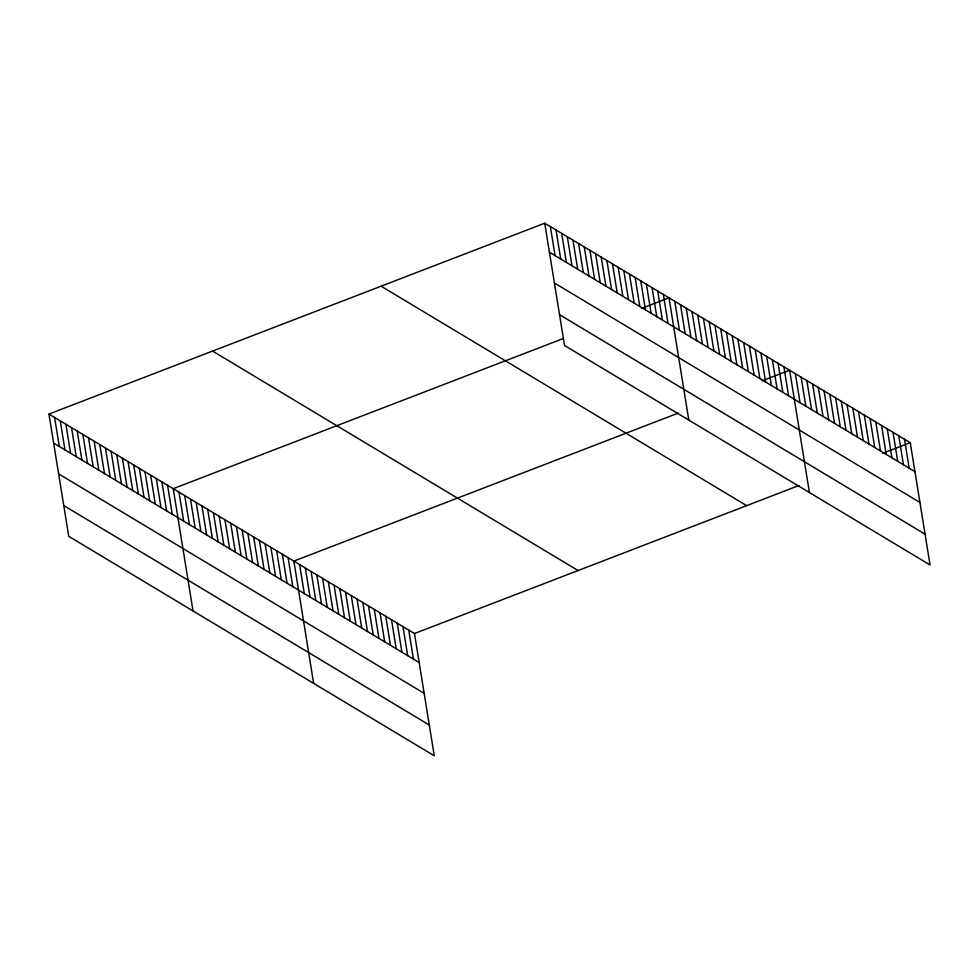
<?xml version="1.0" encoding="UTF-8"?>
<svg xmlns="http://www.w3.org/2000/svg" width="979" height="979" viewBox="0 0 979 979"><rect width="100%" height="100%" fill="white"/><g stroke="black" fill="none" stroke-linecap="round" stroke-linejoin="round"><path stroke-width="1.47" d="M48.95 414.068L414.472 633.523L434.272 755.788L68.75 536.333L48.95 414.068L544.728 223.212L910.25 442.667L930.05 564.932L564.528 345.477L544.728 223.212M563.145 338.575L173.222 488.68L193.034 610.957M641.502 308.409L669 297.824L688.8 420.089M678.263 413.114L293.847 561.102L313.647 683.366M762.127 380.831L789.625 370.246L809.425 492.51M414.472 633.523L798.888 485.535M882.752 453.253L910.25 442.667M549.427 252.227L914.949 471.67M554.408 282.992L919.93 502.447M559.547 314.7L925.069 534.155M381.125 286.198L746.647 505.641M212.553 351.082L578.075 570.537M53.649 443.083L419.171 662.538M58.63 473.86L424.152 693.316M63.77 505.568L429.291 725.023M904.498 439.216L909.197 468.231M898.759 435.765L903.458 464.78M893.019 432.314L897.719 461.329M887.268 428.863L891.967 457.878M881.528 425.424L886.228 454.427M875.789 421.973L880.488 450.989M870.037 418.522L874.736 447.538M864.298 415.072L868.997 444.087M858.546 411.621L863.245 440.636M852.807 408.182L857.506 437.185M847.068 404.731L851.767 433.746M841.316 401.28L846.015 430.295M835.576 397.829L840.276 426.844M829.837 394.378L834.536 423.393M824.085 390.939L828.785 419.942M818.346 387.488L823.045 416.503M812.594 384.037L817.294 413.052M806.855 380.586L811.554 409.601M801.116 377.135L805.815 406.15M795.364 373.697L800.063 402.699M783.885 366.795L788.584 395.81M778.134 363.344L782.833 392.359M772.394 359.893L777.093 388.908M766.655 356.454L771.354 385.457M760.903 353.003L765.602 382.018M755.164 349.552L759.863 378.567M749.412 346.101L754.111 375.116M743.673 342.65L748.372 371.665M737.933 339.211L742.633 368.214M732.182 335.76L736.881 364.775M726.442 332.309L731.142 361.324M720.703 328.858L725.402 357.873M714.951 325.407L719.651 354.422M709.212 321.969L713.911 350.971M703.46 318.518L708.16 347.533M697.721 315.067L702.42 344.082M691.982 311.616L696.681 340.631M686.23 308.165L690.929 337.18M680.491 304.726L685.19 333.729M674.751 301.275L679.45 330.29M663.358 294.434L668.057 323.449M657.704 291.044L662.404 320.047M652.051 287.655L656.75 316.658M646.409 284.253L651.108 313.268M640.755 280.863L645.455 309.878M635.114 277.473L639.813 306.488M629.46 274.083L634.159 303.098M623.807 270.693L628.506 299.709M618.165 267.304L622.864 296.307M612.511 263.902L617.211 292.917M606.87 260.512L611.569 289.527M601.216 257.122L605.915 286.137M595.562 253.732L600.262 282.747M589.921 250.343L594.62 279.358M584.267 246.953L588.966 275.968M578.613 243.563L583.313 272.566M572.972 240.161L577.671 269.176M567.318 236.771L572.017 265.786M561.677 233.381L566.376 262.396M556.023 229.992L560.722 259.007M550.369 226.602L555.069 255.617M408.732 630.072L413.432 659.087M402.981 626.621L407.68 655.636M397.241 623.182L401.941 652.185M391.502 619.731L396.189 648.747M385.75 616.28L390.45 645.296M380.011 612.83L384.71 641.845M374.259 609.379L378.959 638.394M368.52 605.94L373.219 634.943M362.781 602.489L367.48 631.504M357.029 599.038L361.728 628.053M351.29 595.587L355.989 624.602M345.55 592.136L350.249 621.151M339.799 588.697L344.498 617.7M334.059 585.246L338.758 614.261M328.308 581.795L333.007 610.81M322.568 578.344L327.267 607.359M316.829 574.893L321.528 603.908M311.077 571.455L315.776 600.457M305.338 568.004L310.037 597.019M299.598 564.553L304.298 593.568M288.107 557.651L292.807 586.666M282.356 554.212L287.055 583.215M276.616 550.761L281.316 579.776M270.877 547.31L275.576 576.325M265.125 543.859L269.825 572.874M259.386 540.408L264.085 569.423M253.647 536.969L258.346 565.972M247.895 533.518L252.594 562.533M242.156 530.067L246.855 559.082M236.416 526.616L241.115 555.631M230.665 523.165L235.364 552.18M224.925 519.727L229.624 548.729M219.174 516.276L223.873 545.291M213.434 512.825L218.133 541.84M207.695 509.374L212.394 538.389M201.943 505.923L206.642 534.938M196.204 502.484L200.903 531.487M190.464 499.033L195.164 528.048M184.713 495.582L189.412 524.597M178.973 492.131L183.673 521.146M167.58 485.29L172.28 514.305M161.927 481.901L166.626 510.916M156.285 478.511L160.984 507.526M150.631 475.121L155.331 504.136M144.978 471.731L149.677 500.734M139.336 468.329L144.035 497.344M133.682 464.939L138.382 493.954M128.041 461.55L132.74 490.565M122.387 458.16L127.086 487.175M116.734 454.77L121.433 483.785M111.092 451.38L115.791 480.383M105.438 447.99L110.137 476.993M99.797 444.588L104.484 473.603M94.143 441.199L98.842 470.214M88.489 437.809L93.189 466.824M82.848 434.419L87.547 463.434M77.194 431.029L81.893 460.044M71.54 427.639L76.24 456.642M65.899 424.25L70.598 453.253M60.245 420.848L64.944 449.863M54.604 417.458L59.303 446.473"/></g></svg>
